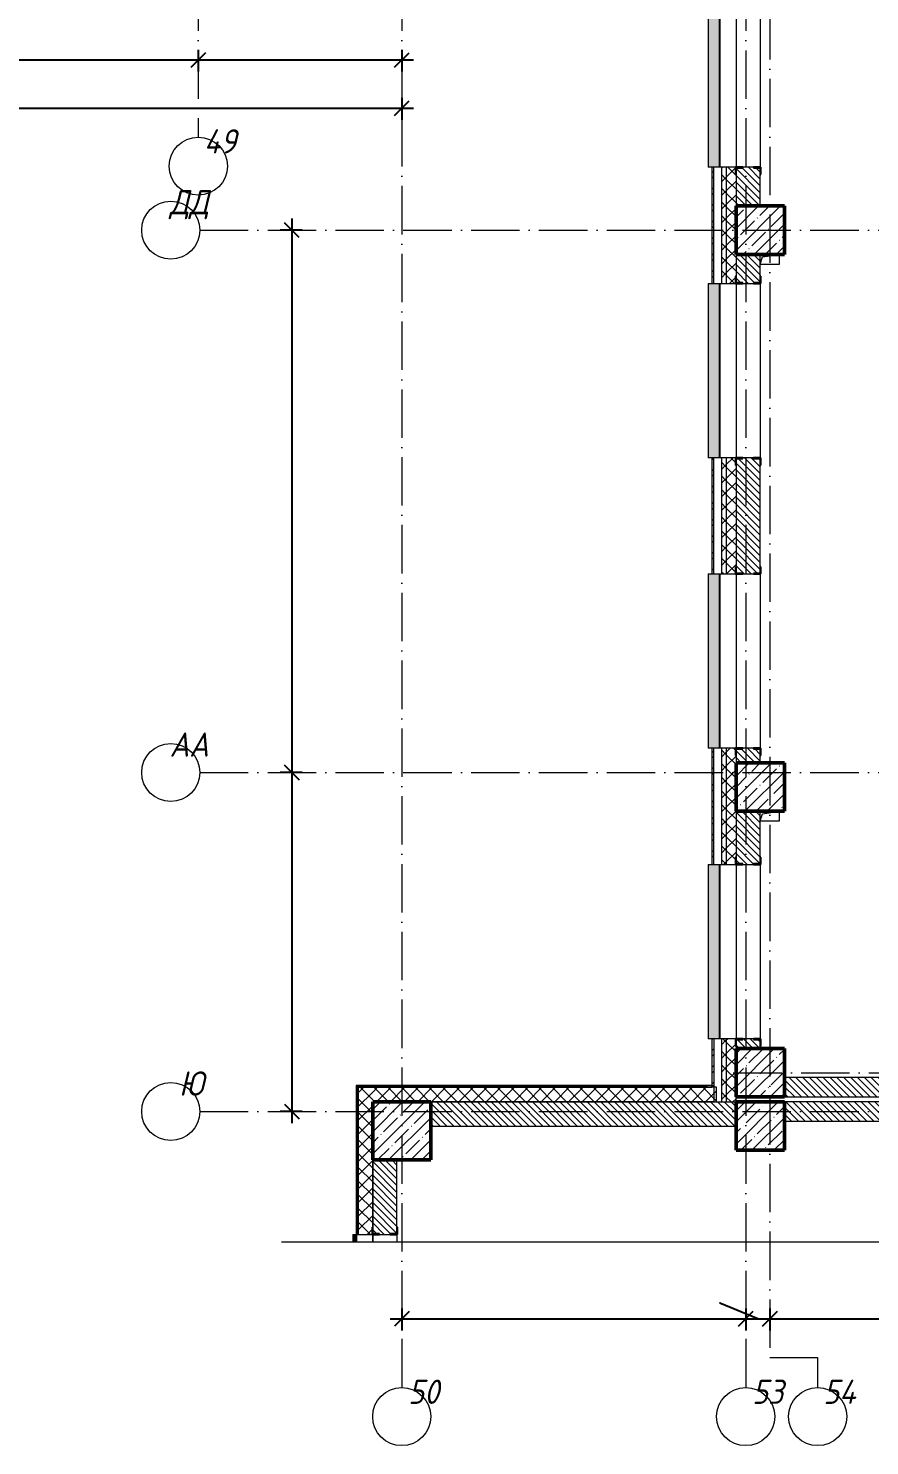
# Model space of a CAD drawing. Header units: millimetres. Extents: x -401725 to 250493, y 305116 to 802890.
# Drawn here: x 51537 to 60220, y 361286 to 375919 of the extents above; entities that cross this region are included whole.
import ezdxf

# ---------------------------------------------------------------- set-up
doc = ezdxf.new("R2010")
doc.units = ezdxf.units.MM
doc.linetypes.add('50_200_ШТРИХ_1Т_ш5_п1_п1_', pattern=[700, 500, -100, 0, -100])
for name, color, linetype, lineweight in [('A-____-____-DIMS', 7, 'Continuous', 9), ('A-DETL-GENF-OTLN', 7, 'Continuous', 9), ('A-GENM-____-MCUT', 7, 'Continuous', 25), ('A-GENM-____-OTLN', 7, 'Continuous', 9), ('A-GENM-____-OTLN-1', 7, 'Continuous', 25), ('A-GLAZ-____-OTLN', 7, 'Continuous', 9), ('A-WALL-____-MCUT', 7, 'Continuous', 13), ('A-WALL-____-MCUT-1', 7, 'Continuous', 9), ('A-WALL-____-OTLN', 7, 'Continuous', 9), ('A-WALL-____-PATT-1', 7, 'Continuous', 9), ('A-WALL-FNSH-MCUT-1', 7, 'Continuous', 9), ('S-COLS-____-MCUT', 7, 'Continuous', 50), ('S-COLS-____-OTLN', 7, 'Continuous', 9), ('S-GRID-____-IDEN', 7, 'Continuous', 9), ('S-GRID-____-OTLN', 7, 'Continuous', 9), ('S-GRID-____-OTLN-1', 7, '50_200_ШТРИХ_1Т_ш5_п1_п1_', 9)]:
    doc.layers.add(name, color=color, linetype=linetype, lineweight=lineweight)
doc.layers.add('A-GLAZ-____-OTLN-1', color=7, linetype='Continuous', lineweight=9, true_color=0xc0c0c0)
doc.styles.add('ISOCPEUR_I', font='isocpeui.ttf', dxfattribs={"width": 0.9, "height": 2.5})
doc.styles.add('ISOCPEUR_I_9', font='isocpeui.ttf', dxfattribs={"width": 0.9, "height": 250})
doc.dimstyles.new('ISO-2_5_0_9К_БОЛЬШОЙ_ОСИ', dxfattribs={"dimscale": 304.8, "dimtxt": 248.995294, "dimasz": 0.492126, "dimexe": 0.393701, "dimexo": 0, "dimgap": 0, "dimtad": 1, "dimdec": 0, "dimzin": 0, "dimdsep": 46, "dimtxsty": 'ISOCPEUR_I', "dimblk1": 'OBLIQUE', "dimblk2": 'OBLIQUE', "dimsah": 1, "dimcen": 0.09, "dimdle": 0.393701, "dimazin": 0, "dimtfac": 1, "dimtdec": 4, "dimtix": 1, "dimtmove": 0, "dimatfit": 3, "dimfxl": 1, "dimtvp": 1, "dimtolj": 1, "dimtzin": 0, "dimarcsym": 2})
doc.dimstyles.new('ISO-2_5_0_9К_БОЛЬШОЙ_ОСИ_1', dxfattribs={"dimscale": 304.8, "dimtxt": 248.995294, "dimasz": 0.492126, "dimexe": 0.393701, "dimexo": 0, "dimgap": 0, "dimtad": 1, "dimdec": 0, "dimzin": 0, "dimdsep": 46, "dimtxsty": 'ISOCPEUR_I', "dimblk1": 'OBLIQUE', "dimblk2": 'OBLIQUE', "dimsah": 1, "dimcen": 0.09, "dimdle": 0.393701, "dimazin": 0, "dimtfac": 1, "dimtdec": 4, "dimtix": 1, "dimtmove": 1, "dimatfit": 3, "dimfxl": 1, "dimtvp": 1, "dimtolj": 1, "dimtzin": 0, "dimarcsym": 2})
pattern_1 = [(135, (-15659.08, 321904.697), (-35.35534, -35.35534), [])]
pattern_2 = [(45, (-15659.08, 321904.7), (-70.71068, 70.71068), []), (135, (-15659.08, 321904.7), (-70.71068, -70.71068), [])]

# ---------------------------------------------------------------- blocks, each defined once
blk = doc.blocks.new('BSC_Колонна _Прямоугольная - 600х600-25984397-АР1_План отверстий 2 этажа в осях 1-64_Ю-ЯЯ')
at = {"layer": 'S-COLS-____-OTLN'}
h = blk.add_hatch(dxfattribs=at)
h.set_pattern_fill('FP_41', color=256, style=0, pattern_type=2)
h.set_pattern_definition([(45, (-71050, -42631.04), (-114.04925, 114.04925), []), (45, (-70935.95, -42631.04), (-114.04925, 114.04925), [201.613, -40.323, 3.353, -36.97])])
h.paths.add_polyline_path([(-300, -300), (300, -300), (300, 300), (-300, 300)], flags=0)
at = {"layer": 'S-COLS-____-MCUT'}
for p, q in [((300, 300), (-300, 300)), ((-300, 300), (-300, -300)), ((300, -300), (300, 300)), ((-300, -300), (300, -300))]:
    blk.add_line(p, q, dxfattribs=at)
blk = doc.blocks.new('BSC_Колонна _Прямоугольная - 500х500-V38-АР1_План отверстий 2 этажа в осях 1-64_Ю-ЯЯ')
at = {"layer": 'S-COLS-____-OTLN'}
h = blk.add_hatch(dxfattribs=at)
h.set_pattern_fill('FP_48', color=256, style=0, pattern_type=2)
h.set_pattern_definition([(315, (-51931.04, 74750), (114.04925, 114.04925), []), (315, (-51931.04, 74635.95), (114.04925, 114.04925), [201.613, -40.323, 3.353, -36.97])])
h.paths.add_polyline_path([(-250, 250), (-250, -250), (250, -250), (250, 250)], flags=0)
at = {"layer": 'S-COLS-____-MCUT'}
for p, q in [((250, 250), (-250, 250)), ((-250, 250), (-250, -250)), ((250, -250), (250, 250)), ((-250, -250), (250, -250))]:
    blk.add_line(p, q, dxfattribs=at)
blk = doc.blocks.new('BSC_Колонна _Прямоугольная - 500х500-V55-АР1_План отверстий 2 этажа в осях 1-64_Ю-ЯЯ')
at = {"layer": 'S-COLS-____-OTLN'}
h = blk.add_hatch(dxfattribs=at)
h.set_pattern_fill('FP_65', color=256, style=0, pattern_type=2)
h.set_pattern_definition([(45, (-74750, -43231.04), (-114.04925, 114.04925), []), (45, (-74635.95, -43231.04), (-114.04925, 114.04925), [201.613, -40.323, 3.353, -36.97])])
h.paths.add_polyline_path([(-250, -250), (250, -250), (250, 250), (-250, 250)], flags=0)
at = {"layer": 'S-COLS-____-MCUT'}
for p, q in [((250, 250), (-250, 250)), ((-250, 250), (-250, -250)), ((250, -250), (250, 250)), ((-250, -250), (250, -250))]:
    blk.add_line(p, q, dxfattribs=at)
blk = doc.blocks.new('BSC_Колонна _Прямоугольная - 500х500-V113-АР1_План отверстий 2 этажа в осях 1-64_Ю-ЯЯ')
at = {"layer": 'S-COLS-____-OTLN'}
h = blk.add_hatch(dxfattribs=at)
h.set_pattern_fill('FP_126', color=256, style=0, pattern_type=2)
h.set_pattern_definition([(315, (-46181.04, 74750), (114.04925, 114.04925), []), (315, (-46181.04, 74635.95), (114.04925, 114.04925), [201.613, -40.323, 3.353, -36.97])])
h.paths.add_polyline_path([(-250, 250), (-250, -250), (250, -250), (250, 250)], flags=0)
at = {"layer": 'S-COLS-____-MCUT'}
for p, q in [((250, 250), (-250, 250)), ((-250, 250), (-250, -250)), ((250, -250), (250, 250)), ((-250, -250), (250, -250))]:
    blk.add_line(p, q, dxfattribs=at)
blk = doc.blocks.new('BSC_Колонна _Прямоугольная - 500х500-V120-АР1_План отверстий 2 этажа в осях 1-64_Ю-ЯЯ')
at = {"layer": 'S-COLS-____-OTLN'}
h = blk.add_hatch(dxfattribs=at)
h.set_pattern_fill('FP_133', color=256, style=0, pattern_type=2)
h.set_pattern_definition([(45, (-74750, -42681.04), (-114.04925, 114.04925), []), (45, (-74635.95, -42681.04), (-114.04925, 114.04925), [201.613, -40.323, 3.353, -36.97])])
h.paths.add_polyline_path([(-250, -250), (250, -250), (250, 250), (-250, 250), (-250, 14)], flags=0)
at = {"layer": 'S-COLS-____-MCUT'}
for p, q in [((250, 250), (-250, 250)), ((-250, 250), (-250, -250)), ((250, -250), (250, 250)), ((-250, -250), (250, -250))]:
    blk.add_line(p, q, dxfattribs=at)
blk = doc.blocks.new('Фахверк_СКБ_Уголок - 250_2700-27497298-АР1_План отверстий 2 этажа в осях 1-64_Ю-ЯЯ')
at = {"layer": 'A-GENM-____-MCUT'}
for p, q in [((200, 181), (125, 181)), ((125, 181), (125, 106)), ((131, 106), (131, 175)), ((131, 175), (200, 175)), ((200, 175), (200, 181)), ((125, 106), (131, 106)), ((131, -6), (125, -6)), ((125, -6), (125, -81)), ((125, -81), (200, -81)), ((131, -75), (131, -6)), ((200, -75), (131, -75)), ((200, -81), (200, -75))]:
    blk.add_line(p, q, dxfattribs=at)
blk = doc.blocks.new('Фахверк_СКБ_Уголок - 250_2700_1-27501432-АР1_План отверстий 2 этажа в осях 1-64_Ю-ЯЯ')
at = {"layer": 'A-GENM-____-MCUT'}
for p, q in [((200, 181), (125, 181)), ((125, 181), (125, 106)), ((131, 106), (131, 175)), ((131, 175), (200, 175)), ((200, 175), (200, 181)), ((125, 106), (131, 106)), ((131, -6), (125, -6)), ((125, -6), (125, -81)), ((125, -81), (200, -81)), ((131, -75), (131, -6)), ((200, -75), (131, -75)), ((200, -81), (200, -75))]:
    blk.add_line(p, q, dxfattribs=at)
blk = doc.blocks.new('AR_Отверстие прямоугольное _в плите_ - AR_Отверстие прямоугольное _в плите_-V164-АР1_План отверстий 2 этажа в осях 1-64_Ю-ЯЯ')
at = {"layer": 'A-GENM-____-OTLN'}
for p, q in [((-100, -50), (-75, 25)), ((-75, 25), (100, 50)), ((100, -50), (100, 50)), ((-100, -50), (100, -50))]:
    blk.add_line(p, q, dxfattribs=at)
blk = doc.blocks.new('Отлив_СКБ - Отлив витража_120_НВФ-31885689-АР1_План отверстий 2 этажа в осях 1-64_Ю-ЯЯ')
at = {"layer": 'A-GLAZ-____-OTLN-1'}
for points in [[(1800, 2), (1800, 120), (0, 120), (0, 2), (737, 2)], [(1800, 0), (1800, 2), (0, 2), (0, 0), (737, 0)]]:
    blk.add_hatch(color=256, dxfattribs=at).paths.add_polyline_path(points, flags=0)
at = {"layer": 'A-GLAZ-____-OTLN'}
for p, q in [((0, 83), (0, 120)), ((1800, 120), (0, 120)), ((0, 2), (1800, 2)), ((1800, 120), (1800, 83)), ((1800, 0), (0, 0))]:
    blk.add_line(p, q, dxfattribs=at)
blk = doc.blocks.new('Отлив_СКБ - Отлив витража_СФТК-31883956-АР1_План отверстий 2 этажа в осях 1-64_Ю-ЯЯ')
at = {"layer": 'A-GLAZ-____-OTLN-1'}
for points in [[(1620, 3), (1620, 2), (1700, 3), (1700, 37), (1620, 37)], [(1620, 0), (1700, 0), (1700, 2), (1620, 2)]]:
    blk.add_hatch(color=256, dxfattribs=at).paths.add_polyline_path(points, flags=0)
at = {"layer": 'A-GLAZ-____-OTLN'}
for p, q in [((1700, 37), (1620, 37)), ((1620, 2), (1700, 2)), ((1700, 37), (1700, 3)), ((1700, 0), (1620, 0))]:
    blk.add_line(p, q, dxfattribs=at)
blk = doc.blocks.new('Стены 10 - Стены 4-31628020-АР1_План отверстий 2 этажа в осях 1-64_Ю-ЯЯ')
at = {"layer": 'A-WALL-____-MCUT'}
for p, q in [((23850, 9731), (23800, 9731)), ((23800, 9731), (23800, 9711)), ((23800, 9711), (23850, 9711)), ((23850, 9711), (23850, 9731))]:
    blk.add_line(p, q, dxfattribs=at)
blk = doc.blocks.new('DET_L_Линия разрыва - М100-27489994-АР1_План отверстий 2 этажа в осях 1-64_Ю-ЯЯ')
at = {"layer": 'A-DETL-GENF-OTLN'}
blk.add_line((15850, 0), (0, 0), dxfattribs=at)
blk = doc.blocks.new('Ось сетки - Круг_Ø6_00__ISO-2_5_0_9K_-25732049-АР1_План отверстий 2 этажа в осях 1-64_Ю-ЯЯ')
at = {"layer": 'S-GRID-____-IDEN'}
blk.add_circle((0, 0), 3, dxfattribs=at)
blk = doc.blocks.new('_Oblique')
at = {"color": 0, "linetype": 'ByBlock', "lineweight": -2}
blk.add_line((-0.5, -0.5), (0.5, 0.5), dxfattribs=at)
blk = doc.blocks.new('*D8842')
at = {"layer": 'A-____-____-DIMS', "color": 0, "lineweight": -2, "transparency": 16777216}
for p, q in [((51041, 375699), (51041, 375473)), ((53291, 375699), (53291, 375473)), ((50921, 375593), (53411, 375593))]:
    blk.add_line(p, q, dxfattribs=at)
at = {"layer": 'Defpoints', "color": 0, "transparency": 16777216}
for p in [(51041, 375699), (53291, 375699), (53291, 375593)]:
    blk.add_point(p, dxfattribs=at)
at = {"layer": 'A-____-____-DIMS', "color": 0, "lineweight": -2, "transparency": 16777216, "xscale": 150, "yscale": 150, "zscale": 150, "rotation": 180}
blk.add_blockref('_Oblique', (51041, 375593), dxfattribs=at)
at = {"layer": 'A-____-____-DIMS', "color": 0, "lineweight": -2, "transparency": 16777216, "xscale": 150, "yscale": 150, "zscale": 150}
blk.add_blockref('_Oblique', (53291, 375593), dxfattribs=at)
at = {"layer": 'A-____-____-DIMS', "color": 0, "transparency": 16777216, "insert": (52166, 375594), "char_height": 2.5, "width": 758.48, "attachment_point": 5, "style": 'ISOCPEUR_I'}
blk.add_mtext('\\A1;2250', dxfattribs=at)
blk = doc.blocks.new('*D8843')
at = {"layer": 'A-____-____-DIMS', "color": 0, "lineweight": -2, "transparency": 16777216}
for p, q in [((53291, 375699), (53291, 375473)), ((55391, 375699), (55391, 375473)), ((53171, 375593), (55511, 375593))]:
    blk.add_line(p, q, dxfattribs=at)
at = {"layer": 'Defpoints', "color": 0, "transparency": 16777216}
for p in [(53291, 375699), (55391, 375699), (55391, 375593)]:
    blk.add_point(p, dxfattribs=at)
at = {"layer": 'A-____-____-DIMS', "color": 0, "lineweight": -2, "transparency": 16777216, "xscale": 150, "yscale": 150, "zscale": 150, "rotation": 180}
blk.add_blockref('_Oblique', (53291, 375593), dxfattribs=at)
at = {"layer": 'A-____-____-DIMS', "color": 0, "lineweight": -2, "transparency": 16777216, "xscale": 150, "yscale": 150, "zscale": 150}
blk.add_blockref('_Oblique', (55391, 375593), dxfattribs=at)
at = {"layer": 'A-____-____-DIMS', "color": 0, "transparency": 16777216, "insert": (54341, 375594), "char_height": 2.5, "width": 701.02, "attachment_point": 5, "style": 'ISOCPEUR_I'}
blk.add_mtext('\\A1;2100', dxfattribs=at)
blk = doc.blocks.new('*D8996')
at = {"layer": 'A-____-____-DIMS', "color": 0, "lineweight": -2, "transparency": 16777216}
for p, q in [((-18129, 375096), (55511, 375096)), ((-18009, 375202), (-18009, 374976)), ((55391, 375202), (55391, 374976))]:
    blk.add_line(p, q, dxfattribs=at)
at = {"layer": 'Defpoints', "color": 0, "transparency": 16777216}
for p in [(-18009, 375202), (55391, 375202), (55391, 375096)]:
    blk.add_point(p, dxfattribs=at)
at = {"layer": 'A-____-____-DIMS', "color": 0, "lineweight": -2, "transparency": 16777216, "xscale": 150, "yscale": 150, "zscale": 150, "rotation": 180}
blk.add_blockref('_Oblique', (-18009, 375096), dxfattribs=at)
at = {"layer": 'A-____-____-DIMS', "color": 0, "lineweight": -2, "transparency": 16777216, "xscale": 150, "yscale": 150, "zscale": 150}
blk.add_blockref('_Oblique', (55391, 375096), dxfattribs=at)
at = {"layer": 'A-____-____-DIMS', "color": 0, "transparency": 16777216, "insert": (18691, 375098), "char_height": 2.5, "width": 971.08, "attachment_point": 5, "style": 'ISOCPEUR_I'}
blk.add_mtext('\\A1;73400', dxfattribs=at)
blk = doc.blocks.new('*D8956')
at = {"layer": 'A-____-____-DIMS', "color": 0, "lineweight": -2, "transparency": 16777216}
for p, q in [((54256, 373956), (54256, 368116)), ((54362, 373836), (54136, 373836)), ((54362, 368236), (54136, 368236))]:
    blk.add_line(p, q, dxfattribs=at)
at = {"layer": 'Defpoints', "color": 0, "transparency": 16777216}
for p in [(54362, 373836), (54256, 368236), (54362, 368236)]:
    blk.add_point(p, dxfattribs=at)
at = {"layer": 'A-____-____-DIMS', "color": 0, "lineweight": -2, "transparency": 16777216, "xscale": 150, "yscale": 150, "zscale": 150}
for p, rotation in [((54256, 373836), 90), ((54256, 368236), 270)]:
    blk.add_blockref('_Oblique', p, dxfattribs=dict(at, rotation=rotation))
at = {"layer": 'A-____-____-DIMS', "color": 0, "transparency": 16777216, "insert": (54255, 371036), "char_height": 2.5, "width": 758.48, "attachment_point": 5, "rotation": 90, "style": 'ISOCPEUR_I'}
blk.add_mtext('\\A1;5600', dxfattribs=at)
blk = doc.blocks.new('*D8957')
at = {"layer": 'A-____-____-DIMS', "color": 0, "lineweight": -2, "transparency": 16777216}
for p, q in [((54256, 368356), (54256, 364616)), ((54362, 368236), (54136, 368236)), ((54362, 364736), (54136, 364736))]:
    blk.add_line(p, q, dxfattribs=at)
at = {"layer": 'Defpoints', "color": 0, "transparency": 16777216}
for p in [(54362, 368236), (54256, 364736), (54362, 364736)]:
    blk.add_point(p, dxfattribs=at)
at = {"layer": 'A-____-____-DIMS', "color": 0, "lineweight": -2, "transparency": 16777216, "xscale": 150, "yscale": 150, "zscale": 150}
for p, rotation in [((54256, 368236), 90), ((54256, 364736), 270)]:
    blk.add_blockref('_Oblique', p, dxfattribs=dict(at, rotation=rotation))
at = {"layer": 'A-____-____-DIMS', "color": 0, "transparency": 16777216, "insert": (54255, 366486), "char_height": 2.5, "width": 758.48, "attachment_point": 5, "rotation": 90, "style": 'ISOCPEUR_I'}
blk.add_mtext('\\A1;3500', dxfattribs=at)
blk = doc.blocks.new('*D8958')
at = {"layer": 'A-____-____-DIMS', "color": 0, "lineweight": -2, "transparency": 16777216}
for p, q in [((55391, 362702), (55391, 362476)), ((58941, 362702), (58941, 362476)), ((55271, 362596), (59061, 362596))]:
    blk.add_line(p, q, dxfattribs=at)
at = {"layer": 'Defpoints', "color": 0, "transparency": 16777216}
for p in [(55391, 362702), (58941, 362702), (58941, 362596)]:
    blk.add_point(p, dxfattribs=at)
at = {"layer": 'A-____-____-DIMS', "color": 0, "lineweight": -2, "transparency": 16777216, "xscale": 150, "yscale": 150, "zscale": 150, "rotation": 180}
blk.add_blockref('_Oblique', (55391, 362596), dxfattribs=at)
at = {"layer": 'A-____-____-DIMS', "color": 0, "lineweight": -2, "transparency": 16777216, "xscale": 150, "yscale": 150, "zscale": 150}
blk.add_blockref('_Oblique', (58941, 362596), dxfattribs=at)
at = {"layer": 'A-____-____-DIMS', "color": 0, "transparency": 16777216, "insert": (57166, 362597), "char_height": 2.5, "width": 758.48, "attachment_point": 5, "style": 'ISOCPEUR_I'}
blk.add_mtext('\\A1;3550', dxfattribs=at)
blk = doc.blocks.new('*D8959')
at = {"layer": 'A-____-____-DIMS', "color": 0, "lineweight": -2, "transparency": 16777216}
for p, q in [((58675, 362756), (58670, 362756)), ((59066, 362596), (58675, 362756)), ((58941, 362702), (58941, 362476)), ((59191, 362702), (59191, 362476)), ((58821, 362596), (59311, 362596))]:
    blk.add_line(p, q, dxfattribs=at)
at = {"layer": 'Defpoints', "color": 0, "transparency": 16777216}
for p in [(58941, 362702), (59191, 362702), (59191, 362596)]:
    blk.add_point(p, dxfattribs=at)
at = {"layer": 'A-____-____-DIMS', "color": 0, "lineweight": -2, "transparency": 16777216, "xscale": 150, "yscale": 150, "zscale": 150, "rotation": 180}
blk.add_blockref('_Oblique', (58941, 362596), dxfattribs=at)
at = {"layer": 'A-____-____-DIMS', "color": 0, "lineweight": -2, "transparency": 16777216, "xscale": 150, "yscale": 150, "zscale": 150}
blk.add_blockref('_Oblique', (59191, 362596), dxfattribs=at)
at = {"layer": 'A-____-____-DIMS', "color": 0, "transparency": 16777216, "insert": (58106, 362759), "char_height": 2.5, "width": 568.86, "attachment_point": 1, "line_spacing_factor": 1.149209, "style": 'ISOCPEUR_I'}
blk.add_mtext('\\A1;250', dxfattribs=at)
blk = doc.blocks.new('*D8960')
at = {"layer": 'A-____-____-DIMS', "color": 0, "lineweight": -2, "transparency": 16777216}
for p, q in [((59191, 362702), (59191, 362476)), ((62091, 362702), (62091, 362476)), ((59071, 362596), (62211, 362596))]:
    blk.add_line(p, q, dxfattribs=at)
at = {"layer": 'Defpoints', "color": 0, "transparency": 16777216}
for p in [(59191, 362702), (62091, 362702), (62091, 362596)]:
    blk.add_point(p, dxfattribs=at)
at = {"layer": 'A-____-____-DIMS', "color": 0, "lineweight": -2, "transparency": 16777216, "xscale": 150, "yscale": 150, "zscale": 150, "rotation": 180}
blk.add_blockref('_Oblique', (59191, 362596), dxfattribs=at)
at = {"layer": 'A-____-____-DIMS', "color": 0, "lineweight": -2, "transparency": 16777216, "xscale": 150, "yscale": 150, "zscale": 150}
blk.add_blockref('_Oblique', (62091, 362596), dxfattribs=at)
at = {"layer": 'A-____-____-DIMS', "color": 0, "transparency": 16777216, "insert": (60641, 362597), "char_height": 2.5, "width": 758.48, "attachment_point": 5, "style": 'ISOCPEUR_I'}
blk.add_mtext('\\A1;2900', dxfattribs=at)

msp = doc.modelspace()

# ---------------------------------------------------------------- hatches: boundary and pattern name
at = {"layer": 'A-WALL-____-PATT-1'}
h = msp.add_hatch(dxfattribs=at)
h.set_pattern_fill('FP_1', color=256, style=0, pattern_type=2)
h.set_pattern_definition(pattern_2)
h.paths.add_polyline_path([(58740.9187, 364835.7392), (58740.9187, 365485.7392), (58690.9187, 365485.7392), (58690.9187, 364835.7392)], flags=0)
h.paths.add_polyline_path([(58690.9187, 367285.7392), (58740.9187, 367285.7392), (58740.9187, 368485.7392), (58690.9187, 368485.7392), (58690.9187, 367828.4026)], flags=0)
h.paths.add_polyline_path([(58740.9187, 370285.7392), (58740.9187, 371485.7392), (58690.9187, 371485.7392), (58690.9187, 370285.7392)], flags=0)
h.paths.add_polyline_path([(58740.9187, 373285.7392), (58740.9187, 374485.7392), (58690.9187, 374485.7392), (58690.9187, 373285.7392)], flags=0)
h.paths.add_polyline_path([(58740.9187, 376285.7392), (58740.9187, 377085.7392), (58690.9187, 377085.7392), (58690.9187, 376285.7392)], flags=0)
h = msp.add_hatch(dxfattribs=at)
h.set_pattern_fill('FP_1', color=256, style=0, pattern_type=2)
h.set_pattern_definition(pattern_2)
h.paths.add_polyline_path([(58740.9187, 364835.7392), (58840.9187, 364835.7392), (58840.9187, 365410.7392), (58834.9187, 365410.7392), (58834.9187, 365485.7392), (58740.9187, 365485.7392), (58740.9187, 364885.7392)], flags=0)
h.paths.add_polyline_path([(58740.9187, 367285.7392), (58834.9187, 367285.7392), (58834.9187, 367360.7392), (58840.9187, 367360.7392), (58840.9187, 368410.7392), (58834.9187, 368410.7392), (58834.9187, 368485.7392), (58740.9187, 368485.7392), (58740.9187, 367360.7392)], flags=0)
h.paths.add_polyline_path([(58834.9187, 370285.7392), (58834.9187, 370360.7392), (58840.9187, 370360.7392), (58840.9187, 371410.7392), (58834.9187, 371410.7392), (58834.9187, 371485.7392), (58740.9187, 371485.7392), (58740.9187, 370285.7392)], flags=0)
h.paths.add_polyline_path([(58834.9187, 373285.7392), (58834.9187, 373360.7392), (58840.9187, 373360.7392), (58840.9187, 374410.7392), (58834.9187, 374410.7392), (58834.9187, 374485.7392), (58740.9187, 374485.7392), (58740.9187, 373285.7392)], flags=0)
h.paths.add_polyline_path([(58740.9187, 376285.7392), (58834.9187, 376285.7392), (58834.9187, 376360.7392), (58840.9187, 376360.7392), (58840.9187, 377085.7392), (58740.9187, 377085.7392), (58740.9187, 376360.7392)], flags=0)
h = msp.add_hatch(dxfattribs=at)
h.set_pattern_fill('FP_3', color=256, style=0, pattern_type=2)
h.set_pattern_definition([(45, (-15659.08, 321904.7), (-85.53659, 85.53659), []), (45, (-15602.06, 321904.7), (-85.53659, 85.53659), [])])
h.paths.add_polyline_path([(58590.9187, 365005.7392), (58610.9187, 365005.7392), (58610.9187, 365485.7392), (58590.9187, 365485.7392), (58590.9187, 365406.784)], flags=0)
h.paths.add_polyline_path([(58590.9187, 367285.7392), (58610.9187, 367285.7392), (58610.9187, 368485.7392), (58590.9187, 368485.7392), (58590.9187, 367828.4026)], flags=0)
h.paths.add_polyline_path([(58590.9187, 370285.7392), (58610.9187, 370285.7392), (58610.9187, 371485.7392), (58590.9187, 371485.7392), (58590.9187, 371057.2273)], flags=0)
h.paths.add_polyline_path([(58590.9187, 373285.7392), (58610.9187, 373285.7392), (58610.9187, 374485.7392), (58590.9187, 374485.7392), (58590.9187, 373478.8458)], flags=0)
h.paths.add_polyline_path([(58610.9187, 376285.7392), (58610.9187, 376845.7392), (58590.9187, 376845.7392), (58590.9187, 376285.7392)], flags=0)
h = msp.add_hatch(dxfattribs=at)
h.set_pattern_fill('FP_6', color=256, style=0, pattern_type=2)
h.set_pattern_definition(pattern_1)
h.paths.add_polyline_path([(59090.9187, 374085.7392), (59090.9187, 374479.7392), (59021.9187, 374479.7392), (59021.9187, 374485.7392), (58909.9187, 374485.7392), (58909.9187, 374479.7392), (58840.9187, 374479.7392), (58840.9187, 374085.7392)], flags=0)
h.paths.add_polyline_path([(58909.9187, 376285.7392), (59021.9187, 376285.7392), (59021.9187, 376291.7392), (59090.9187, 376291.7392), (59090.9187, 376535.7392), (58840.9187, 376535.7392), (58840.9187, 376291.7392), (58909.9187, 376291.7392)], flags=0)
h = msp.add_hatch(dxfattribs=at)
h.set_pattern_fill('FP_6', color=256, style=0, pattern_type=2)
h.set_pattern_definition(pattern_1)
h.paths.add_polyline_path([(59021.9187, 368335.7392), (59090.9187, 368335.7392), (59090.9187, 368479.7392), (59021.9187, 368479.7392), (59021.9187, 368485.7392), (58909.9187, 368485.7392), (58909.9187, 368479.7392), (58840.9187, 368479.7392), (58840.9187, 368335.7392), (58909.9187, 368335.7392)], flags=0)
h.paths.add_polyline_path([(59021.9187, 370285.7392), (59021.9187, 370291.7392), (59090.9187, 370291.7392), (59090.9187, 371479.7392), (59021.9187, 371479.7392), (59021.9187, 371485.7392), (58909.9187, 371485.7392), (58909.9187, 371479.7392), (58840.9187, 371479.7392), (58840.9187, 370291.7392), (58909.9187, 370291.7392), (58909.9187, 370285.7392)], flags=0)
h.paths.add_polyline_path([(59021.9187, 373285.7392), (59021.9187, 373291.7392), (59090.9187, 373291.7392), (59090.9187, 373585.7392), (58840.9187, 373585.7392), (58840.9187, 373291.7392), (58909.9187, 373291.7392), (58909.9187, 373285.7392)], flags=0)
h = msp.add_hatch(dxfattribs=at)
h.set_pattern_fill('FP_6', color=256, style=0, pattern_type=2)
h.set_pattern_definition(pattern_1)
h.paths.add_polyline_path([(59090.9187, 365385.7392), (59090.9187, 365479.7392), (59021.9187, 365479.7392), (59021.9187, 365485.7392), (58909.9187, 365485.7392), (58909.9187, 365479.7392), (58840.9187, 365479.7392), (58840.9187, 365385.7392)], flags=0)
h.paths.add_polyline_path([(59021.9187, 367285.7392), (59021.9187, 367291.7392), (59090.9187, 367291.7392), (59090.9187, 367835.7392), (58840.9187, 367835.7392), (58840.9187, 367291.7392), (58909.9187, 367291.7392), (58909.9187, 367285.7392)], flags=0)
h = msp.add_hatch(dxfattribs=at)
h.set_pattern_fill('FP_1', color=256, style=0, pattern_type=2)
h.set_pattern_definition(pattern_2)
h.paths.add_polyline_path([(55025.7643, 363465.7392), (55084.9187, 363465.7392), (55084.9187, 363540.7392), (55090.9187, 363540.7392), (55090.9187, 364985.7392), (54940.9187, 364985.7392), (54940.9187, 363465.7392)], flags=0)
h = msp.add_hatch(dxfattribs=at)
h.set_pattern_fill('FP_1', color=256, style=0, pattern_type=2)
h.set_pattern_definition(pattern_2)
h.paths.add_polyline_path([(58640.9187, 364835.7392), (58640.9187, 364985.7392), (55090.9187, 364985.7392), (55090.9187, 364835.7392), (58560.7656, 364835.7392)], flags=0)
h = msp.add_hatch(dxfattribs=at)
h.set_pattern_fill('FP_6', color=256, style=0, pattern_type=2)
h.set_pattern_definition(pattern_1)
h.paths.add_polyline_path([(61840.9187, 364885.7392), (61840.9187, 365085.7392), (59340.9187, 365085.7392), (59340.9187, 364885.7392), (60328.2663, 364885.7392)], flags=0)
h = msp.add_hatch(dxfattribs=at)
h.set_pattern_fill('FP_6', color=256, style=0, pattern_type=2)
h.set_pattern_definition(pattern_1)
h.paths.add_polyline_path([(58560.7656, 364585.7392), (58840.9187, 364585.7392), (58840.9187, 364835.7392), (55690.9187, 364835.7392), (55690.9187, 364585.7392)], flags=0)
h = msp.add_hatch(dxfattribs=at)
h.set_pattern_fill('FP_6', color=256, style=0, pattern_type=2)
h.set_pattern_definition(pattern_1)
h.paths.add_polyline_path([(59340.9187, 364635.7392), (61840.9187, 364635.7392), (61840.9187, 364835.7392), (59340.9187, 364835.7392)], flags=0)
h = msp.add_hatch(dxfattribs=at)
h.set_pattern_fill('FP_6', color=256, style=0, pattern_type=2)
h.set_pattern_definition(pattern_1)
h.paths.add_polyline_path([(55271.9187, 363465.7392), (55271.9187, 363471.7392), (55340.9187, 363471.7392), (55340.9187, 364235.7392), (55090.9187, 364235.7392), (55090.9187, 363471.7392), (55159.9187, 363471.7392), (55159.9187, 363465.7392)], flags=0)

# ---------------------------------------------------------------- linework, layer by layer
at = {"layer": 'A-WALL-____-MCUT'}
for p, q in [((58610.9187, 373285.7392), (58610.9187, 374485.7392)), ((58834.9187, 374485.7392), (58610.9187, 374485.7392)), ((59021.9187, 374485.7392), (58909.9187, 374485.7392)), ((59090.9187, 374085.7392), (59090.9187, 374410.7392)), ((59090.9187, 373360.7392), (59090.9187, 373585.7392)), ((58610.9187, 373285.7392), (58834.9187, 373285.7392)), ((58909.9187, 373285.7392), (59021.9187, 373285.7392)), ((58610.9187, 370285.7392), (58610.9187, 371485.7392)), ((58834.9187, 371485.7392), (58610.9187, 371485.7392)), ((59021.9187, 371485.7392), (58909.9187, 371485.7392)), ((59090.9187, 370360.7392), (59090.9187, 371410.7392)), ((58610.9187, 370285.7392), (58834.9187, 370285.7392)), ((58909.9187, 370285.7392), (59021.9187, 370285.7392)), ((58610.9187, 367285.7392), (58610.9187, 368485.7392)), ((58834.9187, 368485.7392), (58610.9187, 368485.7392)), ((59021.9187, 368485.7392), (58909.9187, 368485.7392)), ((59090.9187, 368335.7392), (59090.9187, 368410.7392)), ((59090.9187, 367360.7392), (59090.9187, 367835.7392)), ((58610.9187, 367285.7392), (58834.9187, 367285.7392)), ((58909.9187, 367285.7392), (59021.9187, 367285.7392)), ((58834.9187, 365485.7392), (58610.9187, 365485.7392)), ((58610.9187, 365485.7392), (58610.9187, 364835.7392)), ((59021.9187, 365485.7392), (58909.9187, 365485.7392)), ((59090.9187, 365385.7392), (59090.9187, 365410.7392)), ((61840.9187, 365085.7392), (59340.9187, 365085.7392)), ((58610.9187, 364835.7392), (55690.9187, 364835.7392)), ((58840.9187, 364835.7392), (58840.9187, 364885.7392)), ((59340.9187, 364885.7392), (61840.9187, 364885.7392)), ((61840.9187, 364835.7392), (59340.9187, 364835.7392)), ((55690.9187, 364585.7392), (58840.9187, 364585.7392)), ((59340.9187, 364635.7392), (61840.9187, 364635.7392)), ((55090.9187, 363540.7392), (55090.9187, 364235.7392)), ((55090.9187, 364235.7392), (55090.9187, 363540.7392)), ((55340.9187, 363540.7392), (55340.9187, 364235.7392)), ((55159.9187, 363465.7392), (55271.9187, 363465.7392))]:
    msp.add_line(p, q, dxfattribs=at)
at = {"layer": 'A-WALL-____-MCUT-1'}
for p, q in [((58690.9187, 374485.7392), (58690.9187, 373285.7392)), ((58740.9187, 374485.7392), (58740.9187, 373285.7392)), ((58840.9187, 374410.7392), (58840.9187, 374085.7392)), ((58840.9187, 373585.7392), (58840.9187, 373360.7392)), ((58690.9187, 371485.7392), (58690.9187, 370285.7392)), ((58740.9187, 371485.7392), (58740.9187, 370285.7392)), ((58840.9187, 371410.7392), (58840.9187, 370360.7392)), ((58690.9187, 368485.7392), (58690.9187, 367285.7392)), ((58740.9187, 368485.7392), (58740.9187, 367285.7392)), ((58840.9187, 368410.7392), (58840.9187, 368335.7392)), ((58840.9187, 367835.7392), (58840.9187, 367360.7392)), ((58690.9187, 365485.7392), (58690.9187, 364835.7392)), ((58740.9187, 365485.7392), (58740.9187, 364835.7392)), ((58840.9187, 365410.7392), (58840.9187, 365385.7392)), ((58540.9187, 364997.7392), (54928.9187, 364997.7392)), ((54928.9187, 364997.7392), (54928.9187, 363465.7392)), ((58540.9187, 364992.7392), (54933.9187, 364992.7392)), ((54933.9187, 364992.7392), (54933.9187, 363465.7392)), ((54940.9187, 364985.7392), (54940.9187, 363465.7392)), ((58640.9187, 364985.7392), (58540.9187, 364985.7392)), ((58640.9187, 364835.7392), (58640.9187, 364985.7392)), ((55690.9187, 364835.7392), (58840.9187, 364835.7392)), ((54940.9187, 363465.7392), (55084.9187, 363465.7392))]:
    msp.add_line(p, q, dxfattribs=at)
at = {"layer": 'A-WALL-____-OTLN'}
for p, q in [((58840.9187, 376285.7392), (58840.9187, 374485.7392)), ((59090.9187, 376285.7392), (59090.9187, 374485.7392)), ((58840.9187, 373285.7392), (58840.9187, 371485.7392)), ((59090.9187, 373285.7392), (59090.9187, 371485.7392)), ((58840.9187, 370285.7392), (58840.9187, 368485.7392)), ((59090.9187, 370285.7392), (59090.9187, 368485.7392)), ((58840.9187, 367285.7392), (58840.9187, 365485.7392)), ((59090.9187, 367285.7392), (59090.9187, 365485.7392)), ((55090.9187, 363465.7392), (55090.9187, 363385.7392)), ((55090.9187, 363385.7392), (55090.9187, 363465.7392)), ((55340.9187, 363465.7392), (55340.9187, 363385.7392))]:
    msp.add_line(p, q, dxfattribs=at)
at = {"layer": 'A-WALL-FNSH-MCUT-1'}
for p, q in [((58610.9187, 374485.7392), (58590.9187, 374485.7392)), ((58590.9187, 374485.7392), (58590.9187, 373285.7392)), ((58590.9187, 373285.7392), (58610.9187, 373285.7392)), ((58610.9187, 371485.7392), (58590.9187, 371485.7392)), ((58590.9187, 371485.7392), (58590.9187, 370285.7392)), ((58590.9187, 370285.7392), (58610.9187, 370285.7392)), ((58610.9187, 368485.7392), (58590.9187, 368485.7392)), ((58590.9187, 368485.7392), (58590.9187, 367285.7392)), ((58590.9187, 367285.7392), (58610.9187, 367285.7392)), ((58610.9187, 365485.7392), (58590.9187, 365485.7392)), ((58590.9187, 365485.7392), (58590.9187, 365005.7392)), ((58540.9187, 365005.7392), (54920.9187, 365005.7392)), ((54920.9187, 365005.7392), (54920.9187, 363465.7392)), ((54940.9187, 364985.7392), (58540.9187, 364985.7392)), ((58540.9187, 364985.7392), (58540.9187, 365005.7392)), ((58590.9187, 365005.7392), (58610.9187, 365005.7392)), ((54920.9187, 363465.7392), (54940.9187, 363465.7392))]:
    msp.add_line(p, q, dxfattribs=at)
at = {"layer": 'S-GRID-____-OTLN'}
for p, q in [((59190.9187, 362195.6966), (59683.7963, 362195.6966)), ((59683.7963, 362195.6966), (59683.7963, 361885.7392))]:
    msp.add_line(p, q, dxfattribs=at)
at = {"layer": 'S-GRID-____-OTLN-1'}
for p, q in [((53290.9187, 412797.5486), (53290.9187, 374796.285)), ((55390.9187, 412797.5486), (55390.9187, 361885.7392)), ((58940.9187, 412797.5486), (58940.9187, 361885.7392)), ((59190.9187, 412502.7021), (59190.9187, 362195.6966)), ((53306.952, 373835.7392), (88415.3253, 373835.7392)), ((53306.952, 368235.7392), (74659.706, 368235.7392)), ((58813.2332, 365135.7392), (88267.3291, 365135.7392)), ((53306.952, 364735.7392), (88415.3253, 364735.7392))]:
    msp.add_line(p, q, dxfattribs=at)

# ---------------------------------------------------------------- block references
at = {"layer": 'A-DETL-GENF-OTLN'}
msp.add_blockref('DET_L_Линия разрыва - М100-27489994-АР1_План отверстий 2 этажа в осях 1-64_Ю-ЯЯ', (54150.9187, 363385.7392), dxfattribs=at)
at = {"layer": 'A-GENM-____-OTLN'}
for p in [(59190.9187, 373535.7392), (59190.9187, 367785.7392)]:
    msp.add_blockref('AR_Отверстие прямоугольное _в плите_ - AR_Отверстие прямоугольное _в плите_-V164-АР1_План отверстий 2 этажа в осях 1-64_Ю-ЯЯ', p, dxfattribs=at)
at = {"layer": 'A-GENM-____-OTLN-1'}
for name, p, rotation in [('Фахверк_СКБ_Уголок - 250_2700-27497298-АР1_План отверстий 2 этажа в осях 1-64_Ю-ЯЯ', (58915.9187, 374610.7392), 269.9999999999999), ('Фахверк_СКБ_Уголок - 250_2700-27497298-АР1_План отверстий 2 этажа в осях 1-64_Ю-ЯЯ', (59015.9187, 373160.7392), 89.99999999999991), ('Фахверк_СКБ_Уголок - 250_2700-27497298-АР1_План отверстий 2 этажа в осях 1-64_Ю-ЯЯ', (58915.9187, 371610.7392), 269.9999999999999), ('Фахверк_СКБ_Уголок - 250_2700-27497298-АР1_План отверстий 2 этажа в осях 1-64_Ю-ЯЯ', (59015.9187, 370160.7392), 89.99999999999991), ('Фахверк_СКБ_Уголок - 250_2700_1-27501432-АР1_План отверстий 2 этажа в осях 1-64_Ю-ЯЯ', (58915.9187, 368610.7392), 269.9999999999999), ('Фахверк_СКБ_Уголок - 250_2700-27497298-АР1_План отверстий 2 этажа в осях 1-64_Ю-ЯЯ', (59015.9187, 367160.7392), 89.99999999999991), ('Фахверк_СКБ_Уголок - 250_2700_1-27501432-АР1_План отверстий 2 этажа в осях 1-64_Ю-ЯЯ', (58915.9187, 365610.7392), 269.9999999999999), ('Фахверк_СКБ_Уголок - 250_2700-27497298-АР1_План отверстий 2 этажа в осях 1-64_Ю-ЯЯ', (55265.9187, 363340.7392), 89.99999999999991)]:
    msp.add_blockref(name, p, dxfattribs=dict(at, rotation=rotation))
at = {"layer": 'A-GLAZ-____-OTLN', "rotation": 90}
for name, p in [('Отлив_СКБ - Отлив витража_120_НВФ-31885689-АР1_План отверстий 2 этажа в осях 1-64_Ю-ЯЯ', (58673.9187, 374485.7392)), ('Отлив_СКБ - Отлив витража_120_НВФ-31885689-АР1_План отверстий 2 этажа в осях 1-64_Ю-ЯЯ', (58673.9187, 371485.7392)), ('Отлив_СКБ - Отлив витража_120_НВФ-31885689-АР1_План отверстий 2 этажа в осях 1-64_Ю-ЯЯ', (58673.9187, 368485.7392)), ('Отлив_СКБ - Отлив витража_120_НВФ-31885689-АР1_План отверстий 2 этажа в осях 1-64_Ю-ЯЯ', (58673.9187, 365485.7392)), ('Отлив_СКБ - Отлив витража_СФТК-31883956-АР1_План отверстий 2 этажа в осях 1-64_Ю-ЯЯ', (54923.9187, 361765.7392))]:
    msp.add_blockref(name, p, dxfattribs=at)
at = {"layer": 'A-WALL-____-OTLN'}
msp.add_blockref('Стены 10 - Стены 4-31628020-АР1_План отверстий 2 этажа в осях 1-64_Ю-ЯЯ', (34740.9187, 355274.6972), dxfattribs=at)
at = {"layer": 'S-COLS-____-OTLN', "rotation": 89.9999999999999}
for name, p in [('BSC_Колонна _Прямоугольная - 500х500-V38-АР1_План отверстий 2 этажа в осях 1-64_Ю-ЯЯ', (59090.9187, 373835.7392)), ('BSC_Колонна _Прямоугольная - 500х500-V113-АР1_План отверстий 2 этажа в осях 1-64_Ю-ЯЯ', (59090.9187, 368085.7392))]:
    msp.add_blockref(name, p, dxfattribs=at)
at = {"layer": 'S-COLS-____-OTLN'}
for name, p in [('BSC_Колонна _Прямоугольная - 500х500-V55-АР1_План отверстий 2 этажа в осях 1-64_Ю-ЯЯ', (59090.9187, 365135.7392)), ('BSC_Колонна _Прямоугольная - 600х600-25984397-АР1_План отверстий 2 этажа в осях 1-64_Ю-ЯЯ', (55390.9187, 364535.7392)), ('BSC_Колонна _Прямоугольная - 500х500-V120-АР1_План отверстий 2 этажа в осях 1-64_Ю-ЯЯ', (59090.9187, 364585.7392))]:
    msp.add_blockref(name, p, dxfattribs=at)
at = {"layer": 'S-GRID-____-IDEN', "xscale": 99.99999999999993, "yscale": 99.99999999999993, "zscale": 99.99999999999993}
for p, rotation in [((53290.9187, 374496.285), 180), ((53006.952, 373835.7392), 269.9999999999995), ((53006.952, 368235.7392), 269.9999999999994), ((53006.952, 364735.7392), 269.9999999999995), ((55390.9187, 361585.7392), 180), ((58940.9187, 361585.7392), 180), ((59683.7963, 361585.7392), 180)]:
    msp.add_blockref('Ось сетки - Круг_Ø6_00__ISO-2_5_0_9K_-25732049-АР1_План отверстий 2 этажа в осях 1-64_Ю-ЯЯ', p, dxfattribs=dict(at, rotation=rotation))

# ---------------------------------------------------------------- texts
at = {"layer": 'S-GRID-____-IDEN', "char_height": 250, "attachment_point": 1, "style": 'ISOCPEUR_I_9'}
for s, insert, width in [('49', (53349.2122, 374877.4724), 425.696062), ('ДД', (52994.5376, 374249.6253), 505.063125), ('АА', (52994.5376, 368649.6253), 505.063125), ('\\fISOCPEUR|b0|i1|c204|p34|;\\W.9;Ю', (53092.6376, 365149.6253), 266.961937), ('50', (55458.2122, 361966.9265), 404.0505), ('53', (59008.2122, 361966.9265), 404.0505), ('54', (59742.0897, 361966.9265), 425.696062)]:
    msp.add_mtext(s, dxfattribs=dict(at, insert=insert, width=width))

# ---------------------------------------------------------------- dimensions: what is measured, and where the dimension line sits
at = {"layer": 'A-____-____-DIMS'}
for base, p1, p2, override, picture, middle in [((53290.9187, 375593.1643), (51040.9187, 375699.2303), (53290.9187, 375699.2303), {"dimpost": '<>', "dimfxl": 2250}, '*D8842', (52165.9187, 375594.4143)), ((55390.9187, 375593.1643), (53290.9187, 375699.2303), (55390.9187, 375699.2303), {"dimpost": '<>', "dimfxl": 2100}, '*D8843', (54340.9187, 375594.4143)), ((55390.9187, 375096.364), (-18009.0813, 375202.43), (55390.9187, 375202.43), {"dimpost": '<>', "dimfxl": 73400}, '*D8996', (18690.9187, 375097.6301)), ((58940.9187, 362596.0677), (55390.9187, 362702.1338), (58940.9187, 362702.1338), {"dimpost": '<>', "dimfxl": 3550}, '*D8958', (57165.9187, 362597.3177)), ((62090.9187, 362596.0677), (59190.9187, 362702.1338), (62090.9187, 362702.1338), {"dimpost": '<>', "dimfxl": 2900}, '*D8960', (60640.9187, 362597.3177))]:
    dim = msp.add_linear_dim(base=base, p1=p1, p2=p2, dimstyle='ISO-2_5_0_9К_БОЛЬШОЙ_ОСИ', override=override, dxfattribs=at)
    dim.commit()
    dim.dimension.update_dxf_attribs({"geometry": picture, "text_midpoint": middle})
for base, p1, p2, override, picture, middle in [((54256.2803, 368235.7392), (54362.3463, 373835.7392), (54362.3463, 368235.7392), {"dimpost": '<>', "dimfxl": 5600}, '*D8956', (54255.0303, 371035.7392)), ((54256.2803, 364735.7392), (54362.3463, 368235.7392), (54362.3463, 364735.7392), {"dimpost": '<>', "dimfxl": 3500}, '*D8957', (54255.0303, 366485.7392))]:
    dim = msp.add_linear_dim(base=base, p1=p1, p2=p2, angle=90, dimstyle='ISO-2_5_0_9К_БОЛЬШОЙ_ОСИ', override=override, dxfattribs=at)
    dim.commit()
    dim.dimension.update_dxf_attribs({"geometry": picture, "text_midpoint": middle})
dim = msp.add_linear_dim(base=(59190.9187, 362596.0677), p1=(58940.9187, 362702.1338), p2=(59190.9187, 362702.1338), dimstyle='ISO-2_5_0_9К_БОЛЬШОЙ_ОСИ_1', override={"dimpost": '<>', "dimfxl": 250}, dxfattribs=at)
dim.commit()
dim.dimension.update_dxf_attribs({"geometry": '*D8959', "text_midpoint": (58674.7714, 362756.015), "dimtype": 160})

doc.saveas('drawing.dxf')
